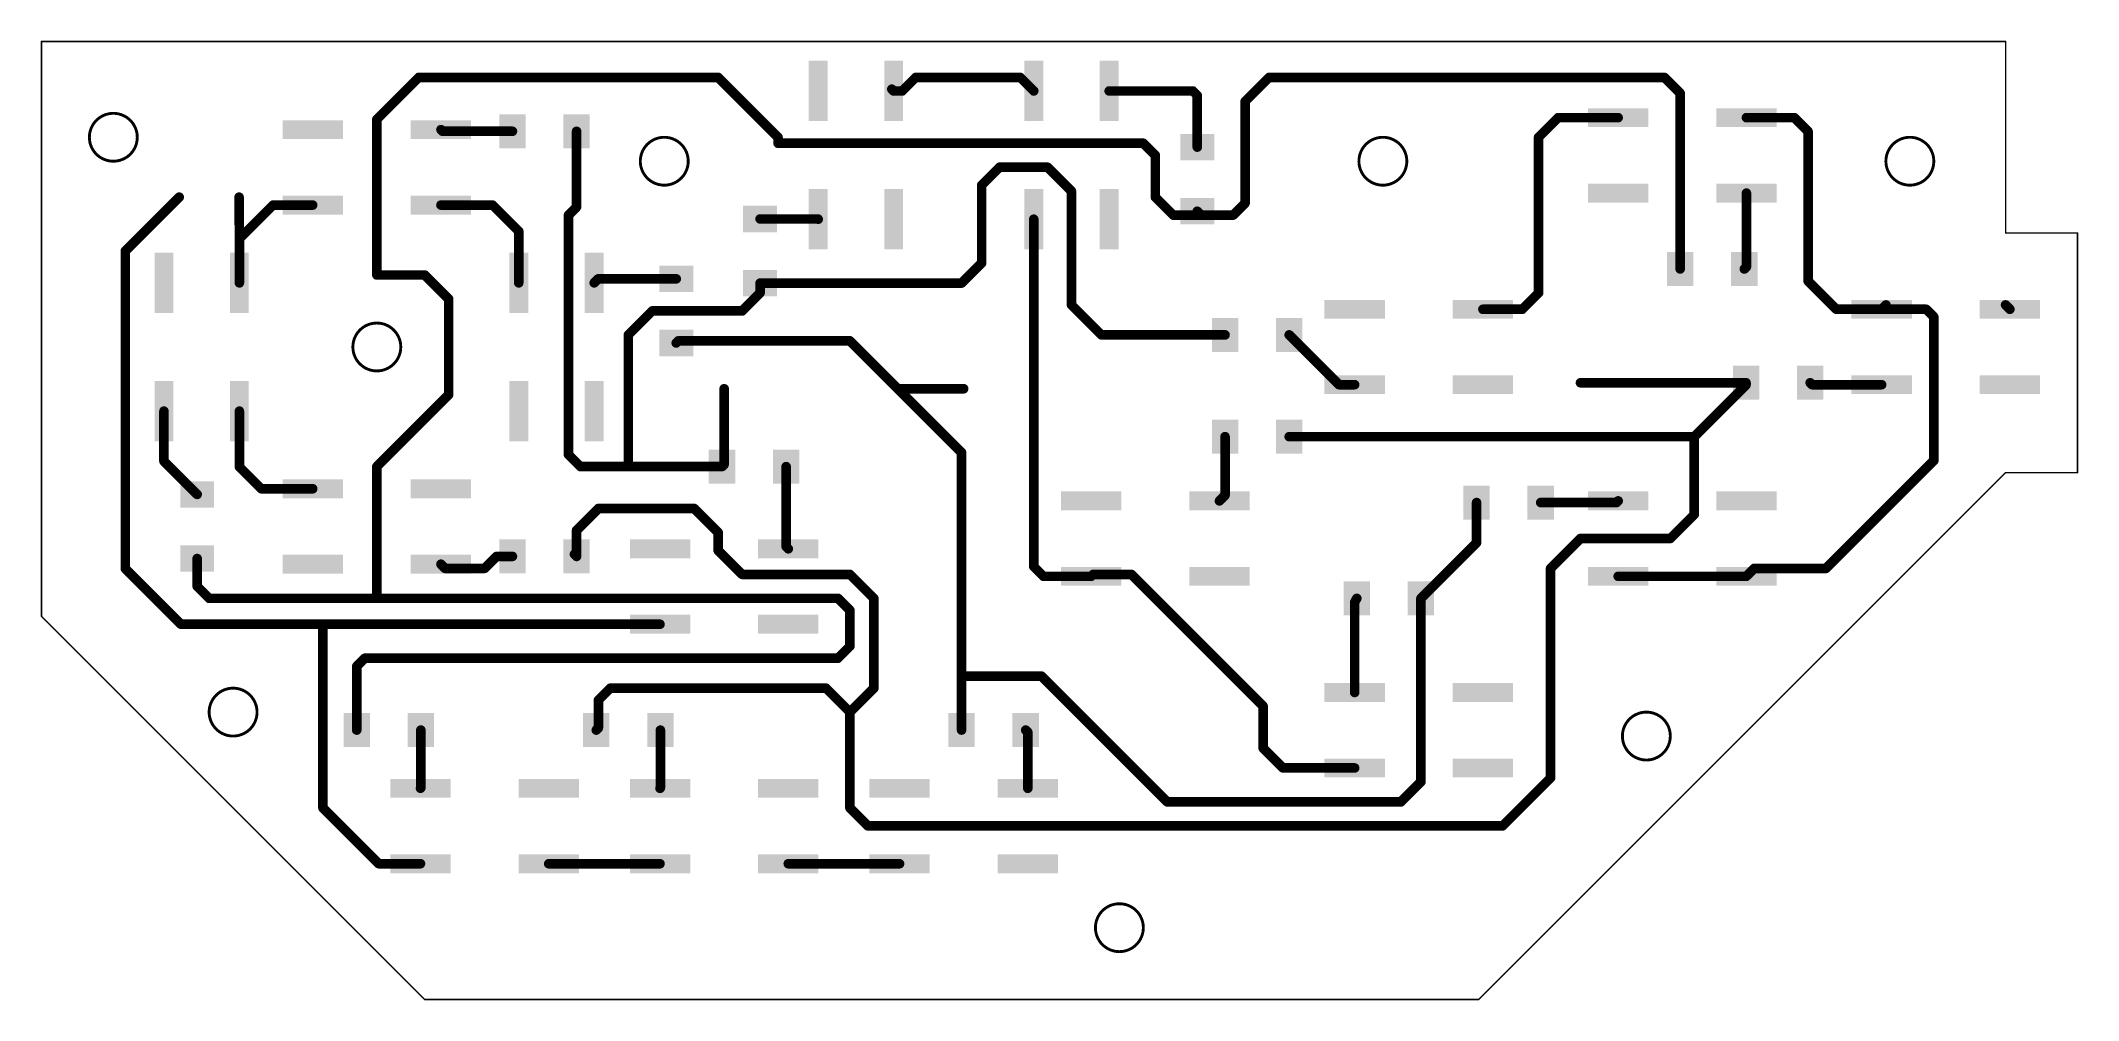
# Model space of a CAD drawing. Extents: x 0 to 4.25, y 0.2 to 2.2.
import ezdxf

# ---------------------------------------------------------------- set-up
doc = ezdxf.new("R2010")
doc.units = 0
doc.layers.add('1', color=22, linetype='CONTINUOUS')
doc.layers.add('20', color=30, linetype='CONTINUOUS')

# ---------------------------------------------------------------- blocks, each defined once
blk = doc.blocks.new('RECT')
blk.add_solid([(-0.5, -0.5), (0.5, -0.5), (-0.5, 0.5), (0.5, 0.5)])

msp = doc.modelspace()

# ---------------------------------------------------------------- linework, layer by layer
at = {"layer": '1', "const_width": 0.02}
for points in [[(0.7, 2.0375), (0.7875, 2.125)], [(0.7875, 2.125), (1.4125, 2.125)], [(1.4125, 2.125), (1.5375, 2)], [(1.825, 2.125), (1.796658, 2.096658)], [(1.925, 2.125), (1.825, 2.125)], [(2.042918, 2.125), (1.925, 2.125)], [(2.07126, 2.096658), (2.042918, 2.125)], [(2.5625, 2.125), (2.5125, 2.075)], [(3.3875, 2.125), (2.5625, 2.125)], [(3.420571, 2.091929), (3.3875, 2.125)], [(1.77874, 2.096658), (1.775, 2.100398)], [(1.796658, 2.096658), (1.77874, 2.096658)], [(2.403342, 2.096658), (2.22874, 2.096658)], [(2.4125, 2.0875), (2.403342, 2.096658)], [(2.4125, 1.979429), (2.4125, 2.0875)], [(2.5125, 2.075), (2.5125, 1.8625)], [(3.420571, 1.725), (3.420571, 2.091929)], [(0.7, 1.7125), (0.7, 2.0375)], [(3.125, 2), (3.16594, 2.04094)], [(3.16594, 2.04094), (3.291142, 2.04094)], [(3.65906, 2.04094), (3.558858, 2.04094)], [(3.6875, 2.0125), (3.65906, 2.04094)], [(0.837298, 2.0125), (0.833858, 2.01594)], [(0.983071, 2.0125), (0.837298, 2.0125)], [(1.116929, 2.0125), (1.116929, 1.854429)], [(1.5375, 2), (1.5375, 1.9875)], [(3.125, 2), (3.125, 1.9875)], [(3.6875, 1.7), (3.6875, 2.0125)], [(1.5375, 1.9875), (2.3, 1.9875)], [(2.3, 1.9875), (2.325, 1.9625)], [(2.325, 1.9625), (2.325, 1.875)], [(3.125, 1.675), (3.125, 1.9875)], [(1.9625, 1.9), (2, 1.9375)], [(2, 1.9375), (2.1, 1.9375)], [(2.1, 1.9375), (2.15, 1.8875)], [(0.2875, 1.875), (0.175, 1.7625)], [(0.41314, 1.78814), (0.4125, 1.875)], [(1.9625, 1.7375), (1.9625, 1.9)], [(2.15, 1.65), (2.15, 1.8875)], [(2.325, 1.875), (2.3625, 1.8375)], [(2.5125, 1.8625), (2.4875, 1.8375)], [(3.558858, 1.729429), (3.558858, 1.88346)], [(0.41314, 1.78814), (0.48346, 1.85846)], [(0.48346, 1.85846), (0.566142, 1.85846)], [(0.94154, 1.85846), (0.833858, 1.85846)], [(0.99626, 1.80374), (0.94154, 1.85846)], [(1.116929, 1.854429), (1.1, 1.8375)], [(1.1, 1.8375), (1.1, 1.3375)], [(1.5, 1.829429), (1.620772, 1.829429)], [(1.620772, 1.829429), (1.62126, 1.828942)], [(2.07126, 1.10374), (2.07126, 1.828942)], [(2.3625, 1.8375), (2.425, 1.8375)], [(2.420571, 1.8375), (2.4125, 1.845571)], [(2.425, 1.8375), (2.420571, 1.8375)], [(2.425, 1.8375), (2.4875, 1.8375)], [(0.41314, 1.696058), (0.41314, 1.78814)], [(0.99626, 1.696058), (0.99626, 1.80374)], [(0.175, 1.7625), (0.175, 1.099602)], [(1.920571, 1.695571), (1.9625, 1.7375)], [(0.8, 1.7125), (0.7, 1.7125)], [(0.8, 1.7125), (0.85, 1.6625)], [(1.162111, 1.704429), (1.15374, 1.696058)], [(1.325, 1.704429), (1.162111, 1.704429)], [(1.5, 1.675), (1.5, 1.695571)], [(1.5, 1.695571), (1.920571, 1.695571)], [(3.554429, 1.725), (3.558858, 1.729429)], [(3.74656, 1.64094), (3.6875, 1.7)], [(0.85, 1.6625), (0.85, 1.4625)], [(1.4625, 1.6375), (1.5, 1.675)], [(2.2125, 1.5875), (2.15, 1.65)], [(3.09094, 1.64094), (3.125, 1.675)], [(3.850202, 1.65), (3.841142, 1.64094)], [(4.099798, 1.65), (4.108858, 1.64094)], [(1.225, 1.5875), (1.275, 1.6375)], [(1.275, 1.6375), (1.4625, 1.6375)], [(3.008858, 1.64094), (3.09094, 1.64094)], [(3.8375, 1.64094), (3.74656, 1.64094)], [(3.8375, 1.64094), (3.841142, 1.64094)], [(3.93406, 1.64094), (3.8375, 1.64094)], [(3.95, 1.625), (3.93406, 1.64094)], [(3.95, 1.325), (3.95, 1.625)], [(1.225, 1.5875), (1.225, 1.3125)], [(1.329429, 1.575), (1.325, 1.570571)], [(1.6875, 1.575), (1.329429, 1.575)], [(1.7875, 1.475), (1.6875, 1.575)], [(2.470571, 1.5875), (2.2125, 1.5875)], [(2.604429, 1.5875), (2.708469, 1.48346)], [(2.708469, 1.48346), (2.741142, 1.48346)], [(3.558071, 1.4875), (3.2125, 1.4875)], [(3.45, 1.375), (3.558071, 1.483071)], [(3.558071, 1.483071), (3.558071, 1.4875)], [(3.691929, 1.4875), (3.695969, 1.48346)], [(3.695969, 1.48346), (3.841142, 1.48346)], [(0.85, 1.4625), (0.7, 1.3125)], [(1.425, 1.316929), (1.425, 1.475)], [(1.7875, 1.475), (1.920571, 1.341929)], [(1.925, 1.475), (1.7875, 1.475)], [(0.25566, 1.323769), (0.25566, 1.428342)], [(0.41314, 1.31186), (0.41314, 1.428342)], [(2.470571, 1.252653), (2.470571, 1.375)], [(3.45, 1.375), (2.604429, 1.375)], [(3.45, 1.2125), (3.45, 1.375)], [(0.325, 1.254429), (0.25566, 1.323769)], [(0.45876, 1.26624), (0.41314, 1.31186)], [(0.7, 1.3125), (0.7, 1.0375)], [(1.1, 1.3375), (1.125, 1.3125)], [(1.225, 1.3125), (1.125, 1.3125)], [(1.225, 1.3125), (1.420571, 1.3125)], [(1.420571, 1.3125), (1.425, 1.316929)], [(1.554429, 1.145369), (1.554429, 1.3125)], [(1.920571, 0.875), (1.920571, 1.341929)], [(3.725, 1.1), (3.95, 1.325)], [(0.566142, 1.26624), (0.45876, 1.26624)], [(1.116929, 1.179429), (1.1625, 1.225)], [(1.1625, 1.225), (1.3625, 1.225)], [(1.3625, 1.225), (1.4125, 1.175)], [(2.458858, 1.24094), (2.470571, 1.252653)], [(2.995571, 1.153642), (2.995571, 1.2375)], [(3.129429, 1.2375), (3.287702, 1.2375)], [(3.287702, 1.2375), (3.291142, 1.24094)], [(3.4, 1.1625), (3.45, 1.2125)], [(1.116929, 1.125), (1.116929, 1.179429)], [(1.4125, 1.175), (1.4125, 1.1375)], [(1.558858, 1.14094), (1.554429, 1.145369)], [(2.995571, 1.153642), (2.879429, 1.0375)], [(3.15, 1.1), (3.2125, 1.1625)], [(3.2125, 1.1625), (3.4, 1.1625)], [(0.291142, 0.98346), (0.175, 1.099602)], [(0.325, 1.120571), (0.325, 1.0625)], [(0.842618, 1.1), (0.833858, 1.10876)], [(0.925, 1.1), (0.842618, 1.1)], [(0.95, 1.125), (0.925, 1.1)], [(0.983071, 1.125), (0.95, 1.125)], [(1.1125, 1.129429), (1.116929, 1.125)], [(1.4125, 1.1375), (1.4625, 1.0875)], [(2.09154, 1.08346), (2.07126, 1.10374)], [(3.15, 0.6625), (3.15, 1.1)], [(3.55846, 1.08346), (3.575, 1.1)], [(3.575, 1.1), (3.725, 1.1)], [(0.325, 1.0625), (0.35, 1.0375)], [(1.4625, 1.0875), (1.6875, 1.0875)], [(1.6875, 1.0875), (1.7375, 1.0375)], [(2.191142, 1.08346), (2.09154, 1.08346)], [(2.195182, 1.0875), (2.191142, 1.08346)], [(2.195182, 1.0875), (2.275, 1.0875)], [(2.275, 1.0875), (2.55, 0.8125)], [(3.291142, 1.08346), (3.55846, 1.08346)], [(0.7, 1.0375), (0.35, 1.0375)], [(0.7, 1.0375), (1.6625, 1.0375)], [(1.6625, 1.0375), (1.6875, 1.0125)], [(1.6875, 1.0125), (1.6875, 0.9375)], [(1.7375, 1.0375), (1.7375, 0.85)], [(2.741142, 1.029429), (2.745571, 1.0375)], [(2.741142, 0.84094), (2.741142, 1.029429)], [(2.879429, 1.0375), (2.879429, 0.654429)], [(0.5875, 0.98346), (0.291142, 0.98346)], [(0.5875, 0.98346), (1.291142, 0.98346)], [(0.5875, 0.6), (0.5875, 0.98346)], [(1.6875, 0.9375), (1.6625, 0.9125)], [(0.675, 0.9125), (0.658071, 0.895571)], [(0.658071, 0.895571), (0.658071, 0.7625)], [(1.6625, 0.9125), (0.675, 0.9125)], [(1.1625, 0.825), (1.1875, 0.85)], [(1.1875, 0.85), (1.6375, 0.85)], [(1.6875, 0.8), (1.6375, 0.85)], [(1.7375, 0.85), (1.6875, 0.8)], [(1.920571, 0.875), (1.920571, 0.7625)], [(2.0875, 0.875), (1.920571, 0.875)], [(2.35, 0.6125), (2.0875, 0.875)], [(1.1625, 0.766929), (1.1625, 0.825)], [(1.6875, 0.8), (1.6875, 0.6)], [(2.55, 0.8125), (2.55, 0.725)], [(0.791929, 0.641728), (0.791929, 0.7625)], [(1.158071, 0.7625), (1.1625, 0.766929)], [(1.291929, 0.641728), (1.291929, 0.7625)], [(2.058858, 0.758071), (2.054429, 0.7625)], [(2.058858, 0.64094), (2.058858, 0.758071)], [(2.55, 0.725), (2.59154, 0.68346)], [(2.59154, 0.68346), (2.741142, 0.68346)], [(0.791142, 0.64094), (0.791929, 0.641728)], [(1.291142, 0.64094), (1.291929, 0.641728)], [(2.879429, 0.654429), (2.8375, 0.6125)], [(3.05, 0.5625), (3.15, 0.6625)], [(0.70404, 0.48346), (0.5875, 0.6)], [(1.6875, 0.6), (1.725, 0.5625)], [(2.8375, 0.6125), (2.35, 0.6125)], [(1.725, 0.5625), (3.05, 0.5625)], [(0.791142, 0.48346), (0.70404, 0.48346)], [(1.058858, 0.48346), (1.291142, 0.48346)], [(1.791142, 0.48346), (1.558858, 0.48346)]]:
    msp.add_lwpolyline(points, dxfattribs=at)
at = {"layer": '1'}
for points, const_width in [([(0.7875, 2.13, 1), (0.7875, 2.12)], 0.01), ([(0.791036, 2.121464, 1), (0.783964, 2.128536)], 0.01), ([(1.416036, 2.128536, 1), (1.408964, 2.121464)], 0.01), ([(1.4125, 2.12, 1), (1.4125, 2.13)], 0.01), ([(1.825, 2.13, 1), (1.825, 2.12)], 0.01), ([(1.828536, 2.121464, 1), (1.821464, 2.128536)], 0.01), ([(1.925, 2.13, 1), (1.925, 2.12)], 0.01), ([(1.925, 2.12, 1), (1.925, 2.13)], 0.01), ([(2.046454, 2.128536, 1), (2.039383, 2.121464)], 0.01), ([(2.042918, 2.12, 1), (2.042918, 2.13)], 0.01), ([(2.5625, 2.13, 1), (2.5625, 2.12)], 0.01), ([(2.566036, 2.121464, 1), (2.558964, 2.128536)], 0.01), ([(3.391036, 2.128536, 1), (3.383964, 2.121464)], 0.01), ([(3.3875, 2.12, 1), (3.3875, 2.13)], 0.01), ([(1.778536, 2.103934, 1), (1.771464, 2.096863)], 0.01), ([(1.77874, 2.101658, 1), (1.77874, 2.091658)], 0.01), ([(1.775205, 2.093123, 1), (1.782276, 2.100194)], 0.01), ([(1.793123, 2.100194, 1), (1.800194, 2.093123)], 0.01), ([(1.796658, 2.091658, 1), (1.796658, 2.101658)], 0.01), ([(2.067724, 2.093123, 1), (2.074795, 2.100194)], 0.01), ([(2.22874, 2.101658, 1), (2.22874, 2.091658)], 0.01), ([(2.406877, 2.100194, 1), (2.399806, 2.093123)], 0.01), ([(2.403342, 2.091658, 1), (2.403342, 2.101658)], 0.01), ([(2.4175, 2.0875, 1), (2.4075, 2.0875)], 0.01), ([(2.408964, 2.083964, 1), (2.416036, 2.091036)], 0.01), ([(2.5175, 2.075, 1), (2.5075, 2.075)], 0.01), ([(3.425571, 2.091929, 1), (3.415571, 2.091929)], 0.01), ([(3.417035, 2.088394, 1), (3.424106, 2.095465)], 0.01), ([(0.15, 1.95, 1), (0.15, 2.05, 1), (0.15, 1.95)], 0.006), ([(0.696464, 2.041036, 1), (0.703536, 2.033964)], 0.01), ([(0.705, 2.0375, 1), (0.695, 2.0375)], 0.01), ([(2.508964, 2.078536, 1), (2.516036, 2.071464)], 0.01), ([(3.16594, 2.04594, 1), (3.16594, 2.03594)], 0.01), ([(3.169476, 2.037405, 1), (3.162405, 2.044476)], 0.01), ([(3.291142, 2.03594, 1), (3.291142, 2.04594)], 0.01), ([(3.558858, 2.04594, 1), (3.558858, 2.03594)], 0.01), ([(3.662595, 2.044476, 1), (3.655524, 2.037405)], 0.01), ([(3.65906, 2.03594, 1), (3.65906, 2.04594)], 0.01), ([(0.837394, 2.019476, 1), (0.830323, 2.012405)], 0.01), ([(0.837298, 2.0175, 1), (0.837298, 2.0075)], 0.01), ([(0.833763, 2.008964, 1), (0.840834, 2.016036)], 0.01), ([(0.983071, 2.0075, 1), (0.983071, 2.0175)], 0.01), ([(1.121929, 2.0125, 1), (1.111929, 2.0125)], 0.01), ([(1.3, 1.9, 1), (1.3, 2, 1), (1.3, 1.9)], 0.006), ([(1.5425, 2, 1), (1.5325, 2)], 0.01), ([(1.533964, 1.996464, 1), (1.541036, 2.003536)], 0.01), ([(2.8, 1.9, 1), (2.8, 2, 1), (2.8, 1.9)], 0.006), ([(3.121464, 2.003536, 1), (3.128536, 1.996464)], 0.01), ([(3.13, 2, 1), (3.12, 2)], 0.01), ([(3.6925, 2.0125, 1), (3.6825, 2.0125)], 0.01), ([(3.683964, 2.008964, 1), (3.691036, 2.016036)], 0.01), ([(3.9, 1.9, 1), (3.9, 2, 1), (3.9, 1.9)], 0.006), ([(1.5375, 1.9925, 1), (1.5375, 1.9825)], 0.01), ([(1.5325, 1.9875, 1), (1.5425, 1.9875)], 0.01), ([(2.303536, 1.991036, 1), (2.296464, 1.983964)], 0.01), ([(2.3, 1.9825, 1), (2.3, 1.9925)], 0.01), ([(2.33, 1.9625, 1), (2.32, 1.9625)], 0.01), ([(2.321464, 1.958964, 1), (2.328536, 1.966036)], 0.01), ([(2.4075, 1.979429, 1), (2.4175, 1.979429)], 0.01), ([(3.13, 1.9875, 1), (3.12, 1.9875)], 0.01), ([(3.12, 1.9875, 1), (3.13, 1.9875)], 0.01), ([(2, 1.9425, 1), (2, 1.9325)], 0.01), ([(2.003536, 1.933964, 1), (1.996464, 1.941036)], 0.01), ([(2.103536, 1.941036, 1), (2.096464, 1.933964)], 0.01), ([(2.1, 1.9325, 1), (2.1, 1.9425)], 0.01), ([(0.291036, 1.871464, 1), (0.283964, 1.878536)], 0.01), ([(0.4175, 1.875037, 1), (0.4075, 1.874963)], 0.01), ([(1.958964, 1.903536, 1), (1.966036, 1.896464)], 0.01), ([(1.9675, 1.9, 1), (1.9575, 1.9)], 0.01), ([(2.155, 1.8875, 1), (2.145, 1.8875)], 0.01), ([(2.146464, 1.883964, 1), (2.153536, 1.891036)], 0.01), ([(2.328536, 1.878536, 1), (2.321464, 1.871464)], 0.01), ([(2.32, 1.875, 1), (2.33, 1.875)], 0.01), ([(2.516036, 1.858964, 1), (2.508964, 1.866036)], 0.01), ([(3.563858, 1.88346, 1), (3.553858, 1.88346)], 0.01), ([(0.48346, 1.86346, 1), (0.48346, 1.85346)], 0.01), ([(0.486995, 1.854924, 1), (0.479924, 1.861995)], 0.01), ([(0.566142, 1.85346, 1), (0.566142, 1.86346)], 0.01), ([(0.833858, 1.86346, 1), (0.833858, 1.85346)], 0.01), ([(0.945076, 1.861995, 1), (0.938005, 1.854924)], 0.01), ([(0.94154, 1.85346, 1), (0.94154, 1.86346)], 0.01), ([(1.096464, 1.841036, 1), (1.103536, 1.833964)], 0.01), ([(1.105, 1.8375, 1), (1.095, 1.8375)], 0.01), ([(1.111929, 1.854429, 1), (1.121929, 1.854429)], 0.01), ([(1.120465, 1.850894, 1), (1.113394, 1.857965)], 0.01), ([(1.5, 1.834429, 1), (1.5, 1.824429)], 0.01), ([(1.624308, 1.832965, 1), (1.617237, 1.825894)], 0.01), ([(1.617724, 1.825406, 1), (1.624795, 1.832477)], 0.01), ([(1.620772, 1.824429, 1), (1.620772, 1.834429)], 0.01), ([(2.07626, 1.828942, 1), (2.06626, 1.828942)], 0.01), ([(2.3625, 1.8425, 1), (2.3625, 1.8325)], 0.01), ([(2.358964, 1.833964, 1), (2.366036, 1.841036)], 0.01), ([(2.416036, 1.849106, 1), (2.408964, 1.842035)], 0.01), ([(2.420571, 1.8425, 1), (2.420571, 1.8325)], 0.01), ([(2.417035, 1.833964, 1), (2.424106, 1.841036)], 0.01), ([(2.425, 1.8425, 1), (2.425, 1.8325)], 0.01), ([(2.425, 1.8325, 1), (2.425, 1.8425)], 0.01), ([(2.425, 1.8325, 1), (2.425, 1.8425)], 0.01), ([(2.483964, 1.841036, 1), (2.491036, 1.833964)], 0.01), ([(2.4875, 1.8325, 1), (2.4875, 1.8425)], 0.01), ([(2.5075, 1.8625, 1), (2.5175, 1.8625)], 0.01), ([(0.41814, 1.78814, 1), (0.40814, 1.78814)], 0.01), ([(0.40814, 1.788103, 1), (0.41814, 1.788177)], 0.01), ([(0.409605, 1.791676, 1), (0.416676, 1.784605)], 0.01), ([(1.00126, 1.80374, 1), (0.99126, 1.80374)], 0.01), ([(0.992724, 1.800205, 1), (0.999795, 1.807276)], 0.01), ([(0.171464, 1.766036, 1), (0.178536, 1.758964)], 0.01), ([(0.18, 1.7625, 1), (0.17, 1.7625)], 0.01), ([(1.966036, 1.733964, 1), (1.958964, 1.741036)], 0.01), ([(0.7, 1.7175, 1), (0.7, 1.7075)], 0.01), ([(0.695, 1.7125, 1), (0.705, 1.7125)], 0.01), ([(0.803536, 1.716036, 1), (0.796464, 1.708964)], 0.01), ([(0.8, 1.7075, 1), (0.8, 1.7175)], 0.01), ([(1.150205, 1.699594, 1), (1.157276, 1.692523)], 0.01), ([(1.162111, 1.709429, 1), (1.162111, 1.699429)], 0.01), ([(1.165647, 1.700894, 1), (1.158575, 1.707965)], 0.01), ([(1.325, 1.699429, 1), (1.325, 1.709429)], 0.01), ([(1.505, 1.695571, 1), (1.495, 1.695571)], 0.01), ([(1.5, 1.700571, 1), (1.5, 1.690571)], 0.01), ([(1.917035, 1.699106, 1), (1.924106, 1.692035)], 0.01), ([(1.920571, 1.690571, 1), (1.920571, 1.700571)], 0.01), ([(1.9575, 1.7375, 1), (1.9675, 1.7375)], 0.01), ([(3.415571, 1.725, 1), (3.425571, 1.725)], 0.01), ([(3.550894, 1.728536, 1), (3.557965, 1.721464)], 0.01), ([(3.553858, 1.729429, 1), (3.563858, 1.729429)], 0.01), ([(3.562394, 1.725894, 1), (3.555323, 1.732965)], 0.01), ([(3.691036, 1.703536, 1), (3.683964, 1.696464)], 0.01), ([(3.6825, 1.7, 1), (3.6925, 1.7)], 0.01), ([(0.40814, 1.696058, 1), (0.41814, 1.696058)], 0.01), ([(0.855, 1.6625, 1), (0.845, 1.6625)], 0.01), ([(0.846464, 1.658964, 1), (0.853536, 1.666036)], 0.01), ([(0.99126, 1.696058, 1), (1.00126, 1.696058)], 0.01), ([(1.495, 1.675, 1), (1.505, 1.675)], 0.01), ([(1.503536, 1.671464, 1), (1.496464, 1.678536)], 0.01), ([(2.153536, 1.653536, 1), (2.146464, 1.646464)], 0.01), ([(3.12, 1.675, 1), (3.13, 1.675)], 0.01), ([(3.128536, 1.671464, 1), (3.121464, 1.678536)], 0.01), ([(3.853737, 1.646464, 1), (3.846666, 1.653536)], 0.01), ([(4.103334, 1.653536, 1), (4.096263, 1.646464)], 0.01), ([(1.275, 1.6425, 1), (1.275, 1.6325)], 0.01), ([(1.278536, 1.633964, 1), (1.271464, 1.641036)], 0.01), ([(1.458964, 1.641036, 1), (1.466036, 1.633964)], 0.01), ([(1.4625, 1.6325, 1), (1.4625, 1.6425)], 0.01), ([(2.145, 1.65, 1), (2.155, 1.65)], 0.01), ([(3.008858, 1.64594, 1), (3.008858, 1.63594)], 0.01), ([(3.087405, 1.644476, 1), (3.094476, 1.637405)], 0.01), ([(3.09094, 1.63594, 1), (3.09094, 1.64594)], 0.01), ([(3.74656, 1.64594, 1), (3.74656, 1.63594)], 0.01), ([(3.743024, 1.637405, 1), (3.750095, 1.644476)], 0.01), ([(3.8375, 1.64594, 1), (3.8375, 1.63594)], 0.01), ([(3.8375, 1.64594, 1), (3.8375, 1.63594)], 0.01), ([(3.837606, 1.644476, 1), (3.844677, 1.637405)], 0.01), ([(3.8375, 1.63594, 1), (3.8375, 1.64594)], 0.01), ([(3.841142, 1.63594, 1), (3.841142, 1.64594)], 0.01), ([(3.937595, 1.644476, 1), (3.930524, 1.637405)], 0.01), ([(3.93406, 1.63594, 1), (3.93406, 1.64594)], 0.01), ([(3.955, 1.625, 1), (3.945, 1.625)], 0.01), ([(3.946464, 1.621464, 1), (3.953536, 1.628536)], 0.01), ([(4.105323, 1.637405, 1), (4.112394, 1.644476)], 0.01), ([(0.7, 1.5122, 1), (0.7, 1.6122, 1), (0.7, 1.5122)], 0.006), ([(1.221464, 1.591036, 1), (1.228536, 1.583964)], 0.01), ([(1.23, 1.5875, 1), (1.22, 1.5875)], 0.01), ([(1.321464, 1.574106, 1), (1.328536, 1.567035)], 0.01), ([(1.329429, 1.58, 1), (1.329429, 1.57)], 0.01), ([(1.332965, 1.571464, 1), (1.325894, 1.578536)], 0.01), ([(1.691036, 1.578536, 1), (1.683964, 1.571464)], 0.01), ([(1.6875, 1.57, 1), (1.6875, 1.58)], 0.01), ([(2.2125, 1.5925, 1), (2.2125, 1.5825)], 0.01), ([(2.208964, 1.583964, 1), (2.216036, 1.591036)], 0.01), ([(2.470571, 1.5825, 1), (2.470571, 1.5925)], 0.01), ([(2.607965, 1.591036, 1), (2.600894, 1.583964)], 0.01), ([(2.708469, 1.48846, 1), (2.708469, 1.47846)], 0.01), ([(2.704934, 1.479924, 1), (2.712005, 1.486995)], 0.01), ([(2.741142, 1.47846, 1), (2.741142, 1.48846)], 0.01), ([(3.2125, 1.4925, 1), (3.2125, 1.4825)], 0.01), ([(3.563071, 1.4875, 1), (3.553071, 1.4875)], 0.01), ([(3.561606, 1.479535, 1), (3.554535, 1.486606)], 0.01), ([(3.558071, 1.4825, 1), (3.558071, 1.4925)], 0.01), ([(3.695465, 1.491036, 1), (3.688394, 1.483964)], 0.01), ([(3.695969, 1.48846, 1), (3.695969, 1.47846)], 0.01), ([(3.692434, 1.479924, 1), (3.699505, 1.486995)], 0.01), ([(3.841142, 1.47846, 1), (3.841142, 1.48846)], 0.01), ([(0.845, 1.4625, 1), (0.855, 1.4625)], 0.01), ([(0.853536, 1.458964, 1), (0.846464, 1.466036)], 0.01), ([(1.43, 1.475, 1), (1.42, 1.475)], 0.01), ([(1.791036, 1.478536, 1), (1.783964, 1.471464)], 0.01), ([(1.7875, 1.48, 1), (1.7875, 1.47)], 0.01), ([(1.783964, 1.471464, 1), (1.791036, 1.478536)], 0.01), ([(1.925, 1.47, 1), (1.925, 1.48)], 0.01), ([(3.553071, 1.483071, 1), (3.563071, 1.483071)], 0.01), ([(0.26066, 1.428342, 1), (0.25066, 1.428342)], 0.01), ([(0.41814, 1.428342, 1), (0.40814, 1.428342)], 0.01), ([(2.475571, 1.375, 1), (2.465571, 1.375)], 0.01), ([(2.604429, 1.38, 1), (2.604429, 1.37)], 0.01), ([(3.446464, 1.378536, 1), (3.453536, 1.371464)], 0.01), ([(3.455, 1.375, 1), (3.445, 1.375)], 0.01), ([(3.45, 1.37, 1), (3.45, 1.38)], 0.01), ([(0.259195, 1.327305, 1), (0.252124, 1.320234)], 0.01), ([(0.25066, 1.323769, 1), (0.26066, 1.323769)], 0.01), ([(0.416676, 1.315395, 1), (0.409605, 1.308324)], 0.01), ([(0.696464, 1.316036, 1), (0.703536, 1.308964)], 0.01), ([(0.705, 1.3125, 1), (0.695, 1.3125)], 0.01), ([(1.103536, 1.341036, 1), (1.096464, 1.333964)], 0.01), ([(1.095, 1.3375, 1), (1.105, 1.3375)], 0.01), ([(1.125, 1.3175, 1), (1.125, 1.3075)], 0.01), ([(1.121464, 1.308964, 1), (1.128536, 1.316036)], 0.01), ([(1.225, 1.3175, 1), (1.225, 1.3075)], 0.01), ([(1.225, 1.3075, 1), (1.225, 1.3175)], 0.01), ([(1.417035, 1.316036, 1), (1.424106, 1.308964)], 0.01), ([(1.42, 1.316929, 1), (1.43, 1.316929)], 0.01), ([(1.420571, 1.3075, 1), (1.420571, 1.3175)], 0.01), ([(1.428536, 1.313394, 1), (1.421464, 1.320465)], 0.01), ([(1.559429, 1.3125, 1), (1.549429, 1.3125)], 0.01), ([(1.925571, 1.341929, 1), (1.915571, 1.341929)], 0.01), ([(1.917035, 1.338394, 1), (1.924106, 1.345465)], 0.01), ([(3.945, 1.325, 1), (3.955, 1.325)], 0.01), ([(3.953536, 1.321464, 1), (3.946464, 1.328536)], 0.01), ([(0.40814, 1.31186, 1), (0.41814, 1.31186)], 0.01), ([(0.45876, 1.27124, 1), (0.45876, 1.26124)], 0.01), ([(0.566142, 1.26124, 1), (0.566142, 1.27124)], 0.01), ([(1.22, 1.3125, 1), (1.23, 1.3125)], 0.01), ([(0.321464, 1.250894, 1), (0.328536, 1.257965)], 0.01), ([(0.455224, 1.262705, 1), (0.462295, 1.269776)], 0.01), ([(1.1625, 1.23, 1), (1.1625, 1.22)], 0.01), ([(1.166036, 1.221464, 1), (1.158964, 1.228536)], 0.01), ([(1.366036, 1.228536, 1), (1.358964, 1.221464)], 0.01), ([(1.3625, 1.22, 1), (1.3625, 1.23)], 0.01), ([(2.455323, 1.244476, 1), (2.462394, 1.237405)], 0.01), ([(2.465571, 1.252653, 1), (2.475571, 1.252653)], 0.01), ([(2.474106, 1.249117, 1), (2.467035, 1.256188)], 0.01), ([(3.000571, 1.2375, 1), (2.990571, 1.2375)], 0.01), ([(3.129429, 1.2425, 1), (3.129429, 1.2325)], 0.01), ([(3.284166, 1.241036, 1), (3.291237, 1.233964)], 0.01), ([(3.294677, 1.237405, 1), (3.287606, 1.244476)], 0.01), ([(3.287702, 1.2325, 1), (3.287702, 1.2425)], 0.01), ([(3.445, 1.2125, 1), (3.455, 1.2125)], 0.01), ([(3.453536, 1.208964, 1), (3.446464, 1.216036)], 0.01), ([(1.121929, 1.179429, 1), (1.111929, 1.179429)], 0.01), ([(1.113394, 1.182965, 1), (1.120465, 1.175894)], 0.01), ([(1.4175, 1.175, 1), (1.4075, 1.175)], 0.01), ([(1.408964, 1.171464, 1), (1.416036, 1.178536)], 0.01), ([(1.549429, 1.145369, 1), (1.559429, 1.145369)], 0.01), ([(1.557965, 1.148905, 1), (1.550894, 1.141834)], 0.01), ([(1.555323, 1.137405, 1), (1.562394, 1.144476)], 0.01), ([(2.990571, 1.153642, 1), (3.000571, 1.153642)], 0.01), ([(2.999106, 1.150106, 1), (2.992035, 1.157177)], 0.01), ([(3.2125, 1.1675, 1), (3.2125, 1.1575)], 0.01), ([(3.216036, 1.158964, 1), (3.208964, 1.166036)], 0.01), ([(3.396464, 1.166036, 1), (3.403536, 1.158964)], 0.01), ([(3.4, 1.1575, 1), (3.4, 1.1675)], 0.01), ([(0.178536, 1.103137, 1), (0.171464, 1.096066)], 0.01), ([(0.33, 1.120571, 1), (0.32, 1.120571)], 0.01), ([(0.837394, 1.112295, 1), (0.830323, 1.105224)], 0.01), ([(0.842618, 1.105, 1), (0.842618, 1.095)], 0.01), ([(0.839083, 1.096464, 1), (0.846154, 1.103536)], 0.01), ([(0.921464, 1.103536, 1), (0.928536, 1.096464)], 0.01), ([(0.925, 1.095, 1), (0.925, 1.105)], 0.01), ([(0.95, 1.13, 1), (0.95, 1.12)], 0.01), ([(0.953536, 1.121464, 1), (0.946464, 1.128536)], 0.01), ([(0.983071, 1.12, 1), (0.983071, 1.13)], 0.01), ([(1.116036, 1.132965, 1), (1.108964, 1.125894)], 0.01), ([(1.111929, 1.125, 1), (1.121929, 1.125)], 0.01), ([(1.113394, 1.121464, 1), (1.120465, 1.128536)], 0.01), ([(1.416036, 1.141036, 1), (1.408964, 1.133964)], 0.01), ([(1.4075, 1.1375, 1), (1.4175, 1.1375)], 0.01), ([(2.074795, 1.107276, 1), (2.067724, 1.100205)], 0.01), ([(2.06626, 1.10374, 1), (2.07626, 1.10374)], 0.01), ([(3.146464, 1.103536, 1), (3.153536, 1.096464)], 0.01), ([(3.155, 1.1, 1), (3.145, 1.1)], 0.01), ([(3.575, 1.105, 1), (3.575, 1.095)], 0.01), ([(3.578536, 1.096464, 1), (3.571464, 1.103536)], 0.01), ([(3.721464, 1.103536, 1), (3.728536, 1.096464)], 0.01), ([(3.725, 1.095, 1), (3.725, 1.105)], 0.01), ([(0.17, 1.099602, 1), (0.18, 1.099602)], 0.01), ([(0.328536, 1.066036, 1), (0.321464, 1.058964)], 0.01), ([(0.32, 1.0625, 1), (0.33, 1.0625)], 0.01), ([(1.4625, 1.0925, 1), (1.4625, 1.0825)], 0.01), ([(1.458964, 1.083964, 1), (1.466036, 1.091036)], 0.01), ([(1.691036, 1.091036, 1), (1.683964, 1.083964)], 0.01), ([(1.6875, 1.0825, 1), (1.6875, 1.0925)], 0.01), ([(2.09154, 1.08846, 1), (2.09154, 1.07846)], 0.01), ([(2.088005, 1.079924, 1), (2.095076, 1.086995)], 0.01), ([(2.187606, 1.086995, 1), (2.194677, 1.079924)], 0.01), ([(2.195182, 1.0925, 1), (2.195182, 1.0825)], 0.01), ([(2.191142, 1.07846, 1), (2.191142, 1.08846)], 0.01), ([(2.198717, 1.083964, 1), (2.191646, 1.091036)], 0.01), ([(2.278536, 1.091036, 1), (2.271464, 1.083964)], 0.01), ([(2.275, 1.0825, 1), (2.275, 1.0925)], 0.01), ([(3.291142, 1.08846, 1), (3.291142, 1.07846)], 0.01), ([(3.554924, 1.086995, 1), (3.561995, 1.079924)], 0.01), ([(3.55846, 1.07846, 1), (3.55846, 1.08846)], 0.01), ([(0.35, 1.0425, 1), (0.35, 1.0325)], 0.01), ([(0.346464, 1.033964, 1), (0.353536, 1.041036)], 0.01), ([(0.7, 1.0425, 1), (0.7, 1.0325)], 0.01), ([(0.695, 1.0375, 1), (0.705, 1.0375)], 0.01), ([(0.7, 1.0325, 1), (0.7, 1.0425)], 0.01), ([(1.666036, 1.041036, 1), (1.658964, 1.033964)], 0.01), ([(1.6625, 1.0325, 1), (1.6625, 1.0425)], 0.01), ([(1.6925, 1.0125, 1), (1.6825, 1.0125)], 0.01), ([(1.683964, 1.008964, 1), (1.691036, 1.016036)], 0.01), ([(1.7425, 1.0375, 1), (1.7325, 1.0375)], 0.01), ([(1.733964, 1.033964, 1), (1.741036, 1.041036)], 0.01), ([(2.736758, 1.031835, 1), (2.745525, 1.027024)], 0.01), ([(2.746142, 1.029429, 1), (2.736142, 1.029429)], 0.01), ([(2.749954, 1.035095, 1), (2.741188, 1.039905)], 0.01), ([(2.884429, 1.0375, 1), (2.874429, 1.0375)], 0.01), ([(2.875894, 1.041036, 1), (2.882965, 1.033964)], 0.01), ([(0.291142, 0.98846, 1), (0.291142, 0.97846)], 0.01), ([(0.287606, 0.979924, 1), (0.294677, 0.986995)], 0.01), ([(0.5875, 0.98846, 1), (0.5875, 0.97846)], 0.01), ([(0.5925, 0.98346, 1), (0.5825, 0.98346)], 0.01), ([(0.5875, 0.97846, 1), (0.5875, 0.98846)], 0.01), ([(1.291142, 0.97846, 1), (1.291142, 0.98846)], 0.01), ([(1.6825, 0.9375, 1), (1.6925, 0.9375)], 0.01), ([(1.691036, 0.933964, 1), (1.683964, 0.941036)], 0.01), ([(0.663071, 0.895571, 1), (0.653071, 0.895571)], 0.01), ([(0.654535, 0.899106, 1), (0.661606, 0.892035)], 0.01), ([(0.675, 0.9175, 1), (0.675, 0.9075)], 0.01), ([(0.678536, 0.908964, 1), (0.671464, 0.916036)], 0.01), ([(1.658964, 0.916036, 1), (1.666036, 0.908964)], 0.01), ([(1.6625, 0.9075, 1), (1.6625, 0.9175)], 0.01), ([(0.4, 0.75, 1), (0.4, 0.85, 1), (0.4, 0.75)], 0.006), ([(1.1875, 0.855, 1), (1.1875, 0.845)], 0.01), ([(1.191036, 0.846464, 1), (1.183964, 0.853536)], 0.01), ([(1.641036, 0.853536, 1), (1.633964, 0.846464)], 0.01), ([(1.6375, 0.845, 1), (1.6375, 0.855)], 0.01), ([(1.7325, 0.85, 1), (1.7425, 0.85)], 0.01), ([(1.741036, 0.846464, 1), (1.733964, 0.853536)], 0.01), ([(1.925571, 0.875, 1), (1.915571, 0.875)], 0.01), ([(1.920571, 0.88, 1), (1.920571, 0.87)], 0.01), ([(1.915571, 0.875, 1), (1.925571, 0.875)], 0.01), ([(2.091036, 0.878536, 1), (2.083964, 0.871464)], 0.01), ([(2.0875, 0.87, 1), (2.0875, 0.88)], 0.01), ([(1.158964, 0.828536, 1), (1.166036, 0.821464)], 0.01), ([(1.1675, 0.825, 1), (1.1575, 0.825)], 0.01), ([(1.683964, 0.803536, 1), (1.691036, 0.796464)], 0.01), ([(1.6925, 0.8, 1), (1.6825, 0.8)], 0.01), ([(1.683964, 0.796464, 1), (1.691036, 0.803536)], 0.01), ([(2.555, 0.8125, 1), (2.545, 0.8125)], 0.01), ([(2.546464, 0.808964, 1), (2.553536, 0.816036)], 0.01), ([(2.736142, 0.84094, 1), (2.746142, 0.84094)], 0.01), ([(0.653071, 0.7625, 1), (0.663071, 0.7625)], 0.01), ([(0.796929, 0.7625, 1), (0.786929, 0.7625)], 0.01), ([(1.154535, 0.766036, 1), (1.161606, 0.758964)], 0.01), ([(1.1575, 0.766929, 1), (1.1675, 0.766929)], 0.01), ([(1.166036, 0.763394, 1), (1.158964, 0.770465)], 0.01), ([(1.296929, 0.7625, 1), (1.286929, 0.7625)], 0.01), ([(1.915571, 0.7625, 1), (1.925571, 0.7625)], 0.01), ([(2.057965, 0.766036, 1), (2.050894, 0.758964)], 0.01), ([(2.063858, 0.758071, 1), (2.053858, 0.758071)], 0.01), ([(2.055323, 0.754535, 1), (2.062394, 0.761606)], 0.01), ([(3.35, 0.7, 1), (3.35, 0.8, 1), (3.35, 0.7)], 0.006), ([(2.553536, 0.728536, 1), (2.546464, 0.721464)], 0.01), ([(2.545, 0.725, 1), (2.555, 0.725)], 0.01), ([(2.59154, 0.68846, 1), (2.59154, 0.67846)], 0.01), ([(2.588005, 0.679924, 1), (2.595076, 0.686995)], 0.01), ([(2.741142, 0.67846, 1), (2.741142, 0.68846)], 0.01), ([(0.787606, 0.644476, 1), (0.794677, 0.637405)], 0.01), ([(0.786929, 0.641728, 1), (0.796929, 0.641728)], 0.01), ([(0.795465, 0.638192, 1), (0.788394, 0.645263)], 0.01), ([(1.287606, 0.644476, 1), (1.294677, 0.637405)], 0.01), ([(1.286929, 0.641728, 1), (1.296929, 0.641728)], 0.01), ([(1.295465, 0.638192, 1), (1.288394, 0.645263)], 0.01), ([(2.053858, 0.64094, 1), (2.063858, 0.64094)], 0.01), ([(2.874429, 0.654429, 1), (2.884429, 0.654429)], 0.01), ([(2.882965, 0.650894, 1), (2.875894, 0.657965)], 0.01), ([(3.145, 0.6625, 1), (3.155, 0.6625)], 0.01), ([(3.153536, 0.658964, 1), (3.146464, 0.666036)], 0.01), ([(0.591036, 0.603536, 1), (0.583964, 0.596464)], 0.01), ([(0.5825, 0.6, 1), (0.5925, 0.6)], 0.01), ([(1.691036, 0.603536, 1), (1.683964, 0.596464)], 0.01), ([(1.6825, 0.6, 1), (1.6925, 0.6)], 0.01), ([(2.35, 0.6175, 1), (2.35, 0.6075)], 0.01), ([(2.346464, 0.608964, 1), (2.353536, 0.616036)], 0.01), ([(2.833964, 0.616036, 1), (2.841036, 0.608964)], 0.01), ([(2.8375, 0.6075, 1), (2.8375, 0.6175)], 0.01), ([(1.725, 0.5675, 1), (1.725, 0.5575)], 0.01), ([(1.721464, 0.558964, 1), (1.728536, 0.566036)], 0.01), ([(3.046464, 0.566036, 1), (3.053536, 0.558964)], 0.01), ([(3.05, 0.5575, 1), (3.05, 0.5675)], 0.01), ([(0.70404, 0.48846, 1), (0.70404, 0.47846)], 0.01), ([(0.700505, 0.479924, 1), (0.707576, 0.486995)], 0.01), ([(0.791142, 0.47846, 1), (0.791142, 0.48846)], 0.01), ([(1.058858, 0.48846, 1), (1.058858, 0.47846)], 0.01), ([(1.291142, 0.47846, 1), (1.291142, 0.48846)], 0.01), ([(1.558858, 0.48846, 1), (1.558858, 0.47846)], 0.01), ([(1.791142, 0.47846, 1), (1.791142, 0.48846)], 0.01), ([(2.25, 0.3, 1), (2.25, 0.4, 1), (2.25, 0.3)], 0.006)]:
    msp.add_lwpolyline(points, format="xyb", dxfattribs=dict(at, const_width=const_width))
at = {"layer": '20', "const_width": 0.003}
for points in [[(0, 1), (0, 2.2)], [(0, 2.2), (4.1, 2.2)], [(4.1, 1.8), (4.1, 2.2)], [(4.25, 1.8), (4.1, 1.8)], [(4.25, 1.3), (4.25, 1.8)], [(4.1, 1.3), (3, 0.2)], [(4.1, 1.3), (4.25, 1.3)], [(0.8, 0.2), (0, 1)], [(0.8, 0.2), (3, 0.2)]]:
    msp.add_lwpolyline(points, dxfattribs=at)
at = {"layer": '20', "const_width": 0.0015}
for points in [[(0.00075, 2.2, 1), (-0.00075, 2.2)], [(0, 2.20075, 1), (0, 2.19925)], [(4.10075, 2.2, 1), (4.09925, 2.2)], [(4.1, 2.19925, 1), (4.1, 2.20075)], [(4.1, 1.80075, 1), (4.1, 1.79925)], [(4.09925, 1.8, 1), (4.10075, 1.8)], [(4.25075, 1.8, 1), (4.24925, 1.8)], [(4.25, 1.79925, 1), (4.25, 1.80075)], [(4.1, 1.30075, 1), (4.1, 1.29925)], [(4.10053, 1.29947, 1), (4.09947, 1.30053)], [(4.24925, 1.3, 1), (4.25075, 1.3)], [(4.25, 1.29925, 1), (4.25, 1.30075)], [(0.00053, 1.00053, 1), (-0.00053, 0.99947)], [(-0.00075, 1, 1), (0.00075, 1)], [(0.8, 0.20075, 1), (0.8, 0.19925)], [(0.79947, 0.19947, 1), (0.80053, 0.20053)], [(2.99947, 0.20053, 1), (3.00053, 0.19947)], [(3, 0.19925, 1), (3, 0.20075)]]:
    msp.add_lwpolyline(points, format="xyb", dxfattribs=at)

# ---------------------------------------------------------------- block references
at = {"layer": '1'}
for p, xscale, yscale, rotation in [((1.62126, 2.096658), 0.125984, 0.03937, 90), ((1.77874, 2.096658), 0.125984, 0.03937, 90), ((2.07126, 2.096658), 0.125984, 0.03937, 270), ((2.22874, 2.096658), 0.125984, 0.03937, 270), ((3.291142, 2.04094), 0.125984, 0.03937, 180), ((3.558858, 2.04094), 0.125984, 0.03937, 180), ((2.4125, 1.979429), 0.055118, 0.070866, 270), ((1.62126, 1.828942), 0.125984, 0.03937, 90), ((1.77874, 1.828942), 0.125984, 0.03937, 90), ((2.07126, 1.828942), 0.125984, 0.03937, 270), ((2.22874, 1.828942), 0.125984, 0.03937, 270), ((2.4125, 1.845571), 0.055118, 0.070866, 270), ((3.291142, 1.88346), 0.125984, 0.03937, 180), ((3.558858, 1.88346), 0.125984, 0.03937, 180), ((1.5, 1.829429), 0.055118, 0.070866, 270), ((0.25566, 1.696058), 0.125984, 0.03937, 90), ((0.41314, 1.696058), 0.125984, 0.03937, 90), ((0.99626, 1.696058), 0.125984, 0.03937, 270), ((1.15374, 1.696058), 0.125984, 0.03937, 270), ((3.420571, 1.725), 0.055118, 0.070866, 180), ((3.554429, 1.725), 0.055118, 0.070866, 180), ((1.325, 1.704429), 0.055118, 0.070866, 270), ((1.5, 1.695571), 0.055118, 0.070866, 270), ((2.741142, 1.64094), 0.125984, 0.03937, 180), ((3.008858, 1.64094), 0.125984, 0.03937, 180), ((3.841142, 1.64094), 0.125984, 0.03937, 180), ((4.108858, 1.64094), 0.125984, 0.03937, 180), ((2.470571, 1.5875), 0.055118, 0.070866, 180), ((2.604429, 1.5875), 0.055118, 0.070866, 180), ((1.325, 1.570571), 0.055118, 0.070866, 270), ((0.25566, 1.428342), 0.125984, 0.03937, 90), ((0.41314, 1.428342), 0.125984, 0.03937, 90), ((0.99626, 1.428342), 0.125984, 0.03937, 270), ((1.15374, 1.428342), 0.125984, 0.03937, 270), ((2.741142, 1.48346), 0.125984, 0.03937, 180), ((3.008858, 1.48346), 0.125984, 0.03937, 180), ((3.558071, 1.4875), 0.055118, 0.070866, 180), ((3.691929, 1.4875), 0.055118, 0.070866, 180), ((3.841142, 1.48346), 0.125984, 0.03937, 180), ((4.108858, 1.48346), 0.125984, 0.03937, 180), ((1.420571, 1.3125), 0.055118, 0.070866, 180), ((1.554429, 1.3125), 0.055118, 0.070866, 180), ((0.325, 1.254429), 0.055118, 0.070866, 270), ((0.566142, 1.26624), 0.125984, 0.03937, 180), ((0.833858, 1.26624), 0.125984, 0.03937, 180), ((2.995571, 1.2375), 0.055118, 0.070866, 180), ((3.129429, 1.2375), 0.055118, 0.070866, 180), ((0.325, 1.120571), 0.055118, 0.070866, 270), ((0.566142, 1.10876), 0.125984, 0.03937, 180), ((0.833858, 1.10876), 0.125984, 0.03937, 180), ((0.658071, 0.7625), 0.055118, 0.070866, 180), ((0.791929, 0.7625), 0.055118, 0.070866, 180), ((1.158071, 0.7625), 0.055118, 0.070866, 180), ((1.291929, 0.7625), 0.055118, 0.070866, 180), ((1.920571, 0.7625), 0.055118, 0.070866, 180), ((2.054429, 0.7625), 0.055118, 0.070866, 180)]:
    msp.add_blockref('RECT', p, dxfattribs=dict(at, xscale=xscale, yscale=yscale, rotation=rotation))
for p, xscale, yscale in [((0.983071, 2.0125), 0.055118, 0.070866), ((1.116929, 2.0125), 0.055118, 0.070866), ((0.566142, 2.01594), 0.125984, 0.03937), ((0.833858, 2.01594), 0.125984, 0.03937), ((0.566142, 1.85846), 0.125984, 0.03937), ((0.833858, 1.85846), 0.125984, 0.03937), ((2.470571, 1.375), 0.055118, 0.070866), ((2.604429, 1.375), 0.055118, 0.070866), ((2.191142, 1.24094), 0.125984, 0.03937), ((2.458858, 1.24094), 0.125984, 0.03937), ((3.291142, 1.24094), 0.125984, 0.03937), ((3.558858, 1.24094), 0.125984, 0.03937), ((0.983071, 1.125), 0.055118, 0.070866), ((1.116929, 1.125), 0.055118, 0.070866), ((1.291142, 1.14094), 0.125984, 0.03937), ((1.558858, 1.14094), 0.125984, 0.03937), ((2.191142, 1.08346), 0.125984, 0.03937), ((2.458858, 1.08346), 0.125984, 0.03937), ((2.745571, 1.0375), 0.055118, 0.070866), ((2.879429, 1.0375), 0.055118, 0.070866), ((3.291142, 1.08346), 0.125984, 0.03937), ((3.558858, 1.08346), 0.125984, 0.03937), ((1.291142, 0.98346), 0.125984, 0.03937), ((1.558858, 0.98346), 0.125984, 0.03937), ((2.741142, 0.84094), 0.125984, 0.03937), ((3.008858, 0.84094), 0.125984, 0.03937), ((2.741142, 0.68346), 0.125984, 0.03937), ((3.008858, 0.68346), 0.125984, 0.03937), ((0.791142, 0.64094), 0.125984, 0.03937), ((1.058858, 0.64094), 0.125984, 0.03937), ((1.291142, 0.64094), 0.125984, 0.03937), ((1.558858, 0.64094), 0.125984, 0.03937), ((1.791142, 0.64094), 0.125984, 0.03937), ((2.058858, 0.64094), 0.125984, 0.03937), ((0.791142, 0.48346), 0.125984, 0.03937), ((1.058858, 0.48346), 0.125984, 0.03937), ((1.291142, 0.48346), 0.125984, 0.03937), ((1.558858, 0.48346), 0.125984, 0.03937), ((1.791142, 0.48346), 0.125984, 0.03937), ((2.058858, 0.48346), 0.125984, 0.03937)]:
    msp.add_blockref('RECT', p, dxfattribs=dict(at, xscale=xscale, yscale=yscale))

doc.saveas('drawing.dxf')
